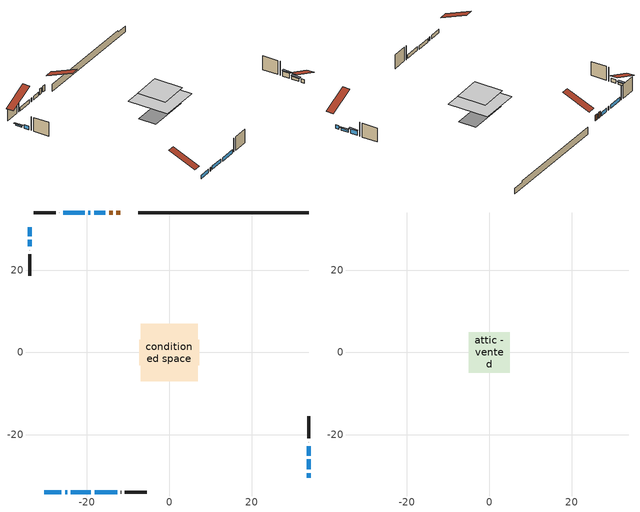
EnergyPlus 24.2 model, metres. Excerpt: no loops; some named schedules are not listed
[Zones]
conditioned space
 floor outside (Floor1 construction): -0.65,-0.65 -0.65,0.65 0.65,0.65 0.65,-0.65 z0.61
 floor adiabatic (AdiabaticFloorConstruction): -6.94,-6.94 -6.94,6.94 6.94,6.94 6.94,-6.94 z3.05
 floor foundation (Slab1 construction): -7.3,-3.04 -7.3,3.04 7.3,3.04 7.3,-3.04 z-1.83
 wall outside (AdiabaticWallConstruction 1): -11.92,33.87 -12.83,33.87 / -13.76,33.87 -14.57,33.87 z0.61:2.64
 wall outside (AdiabaticWallConstruction): 33.87,-30.38 33.87,-29.32 / -15.5,33.87 -18.23,33.87 / -19.15,33.87 -19.61,33.87 / -30.38,-33.87 -26.19,-33.87 / -25.26,-33.87 -24.8,-33.87 / -20.54,33.87 -25.72,33.87 / -23.88,-33.87 -19.07,-33.87 / -18.15,-33.87 -12.66,-33.87 / -33.87,27.32 -33.87,25.8 z0.61:1.83; 33.87,-28.39 33.87,-25.95 z0.61:1.53; 33.87,-25.02 33.87,-22.73 z0.61:2.29; -33.87,30.38 -33.87,28.25 z0.61:1.22
 wall outside (Wall1 construction): -26.65,33.87 -26.69,33.87 / -11.73,-33.87 -11.69,-33.87 / -33.87,24.87 -33.87,24.83 / 33.87,-21.81 33.87,-21.77 z0.61:5.49
 wall outside (Wall2 construction): -27.62,33.87 -32.95,33.87 / -10.76,-33.87 -5.44,-33.87 / -33.87,23.9 -33.87,18.58 / 33.87,-20.84 33.87,-15.51 z0.61:5.49
 wall foundation (FoundationWall1 construction): -7.5,33.87,-1.83 -7.5,33.87,0.61 29.74,33.87,0.61 29.74,33.87,0.08 33.87,33.87,0.08 33.87,33.87,-1.83
 window (WindowConstruction): 33.87,-30.38 33.87,-29.32 z0.61:1.83
 window (WindowConstruction 5): 33.87,-28.39 33.87,-25.95 z0.61:1.52
 window (WindowConstruction 6): 33.87,-25.02 33.87,-22.73 z0.61:2.29
 window (WindowConstruction 7): -15.5,33.87 -18.23,33.87 z0.61:1.83
 window (WindowConstruction 8): -19.15,33.87 -19.61,33.87 z0.61:1.83
 window (WindowConstruction 9): -30.38,-33.87 -26.19,-33.87 z0.61:1.83
 window (WindowConstruction 10): -33.87,30.38 -33.87,28.25 z0.61:1.22
 window (WindowConstruction 11): -25.26,-33.87 -24.8,-33.87 z0.61:1.83
 window (WindowConstruction 1): -20.54,33.87 -25.72,33.87 z0.61:1.83
 window (WindowConstruction 2): -23.88,-33.87 -19.08,-33.87 z0.61:1.83
 window (WindowConstruction 3): -18.15,-33.87 -12.66,-33.87 z0.61:1.83
 window (WindowConstruction 4): -33.87,27.32 -33.87,25.8 z0.61:1.83
 door (Door): -11.92,33.87 -12.83,33.87 z0.61:2.64
 door (Door 1): -13.76,33.87 -14.57,33.87 z0.61:2.64
 ceiling adiabatic (AdiabaticFloorConstruction): 6.94,-6.94 6.94,6.94 -6.94,6.94 -6.94,-6.94 z3.05
attic - vented
 floor to conditioned space (Floor2 construction Reversed): -4.93,-4.93 -4.93,4.93 4.93,4.93 4.93,-4.93 z5.49
 roof outside (Roof1 construction): -11,33.87,5.49 -11,24.41,9.43 -8.43,24.41,9.43 -8.43,33.87,5.49; -31.31,-33.87,5.49 -31.31,-24.41,9.43 -33.87,-24.41,9.43 -33.87,-33.87,5.49; -33.87,31.31,5.49 -24.41,31.31,9.43 -24.41,33.87,9.43 -33.87,33.87,5.49; 33.87,-31.31,5.49 24.41,-31.31,9.43 24.41,-33.87,9.43 33.87,-33.87,5.49
shading: 33.87,-25.65 33.87,-28.69 34.48,-28.69 34.48,-25.65 z1.82; 33.87,-22.44 33.87,-25.32 34.48,-25.32 34.48,-22.44 z2.59; -33.87,27.95 -33.87,30.68 -34.48,30.68 -34.48,27.95 z1.52
[Building]
Building 1: Terrain=Suburbs
[Site:Location]
Vancouver Intl AP_BC: Latitude {deg}=49.19; Longitude {deg}=-123.18; Time Zone {hr}=-8; Elevation {m}=4; Keep Site Location Information=Yes
[Site:GroundTemperature:Shallow]
8.06451, 6.96315, 6.87495, 7.3976, 9.49575, 11.5841, 13.3946, 14.5416, 14.639, 13.7062, 11.9418, 9.91751
[Site:WaterMainsTemperature]
Calculation Method=Schedule; Temperature Schedule=mains temperature schedule
[Material] Roughness=Rough; Thermal Absorptance=0.9
Name | Thickness {m} | Conductivity {W/m-K} | Density {kg/m3} | Specific Heat {J/kg-K} | Solar Absorptance | Visible Absorptance
asphalt or fiberglass shingles | 0.00635 | 0.162714 | 1121.4 | 1465.45 | 0.4 | 0.4
ceiling loosefill ins | 0.254 | 0.0480833 | 16.02 | 1046.75 | 0.7 | 0.7
ceiling stud and cavity | 0.1397 | 0.136788 | 65.682 | 1177.47 | 0.7 | 0.7
concrete 4.0 in. | 0.1016 | 1.803125 | 2242.8 | 837.4 | 0.7 | 0.7
concrete 8.0 in. | 0.2032 | 1.803125 | 2242.8 | 837.4 | 0.7 | 0.7
door material | 0.04445 | 0.188738 | 512.64 | 1214.23 | 0.7 | 0.7
door material 1 | 0.04445 | 0.053851 | 512.64 | 1214.23 | 0.7 | 0.7
exterior vertical ins | 0.0516128 | 0.029427 | 32.04 | 1214.23 | 0.7 | 0.7
floor covering | 0.0127 | 0.0433444 | 54.468 | 1339.84 | 0.6 | 0.6
floor rigid ins | 0.155448 | 0.029427 | 32.04 | 1214.23 | 0.7 | 0.7
floor rigid ins 1; wall rigid ins 1 | 0.512978 | 0.029427 | 32.04 | 1214.23 | 0.7 | 0.7
floor stud and cavity | 0.1397 | 0.184851 | 92.3553 | 1139.71 | 0.7 | 0.7
floor stud and cavity 1 | 0.1397 | 1.75129 | 37.0049 | 1207.88 | 0.7 | 0.7
furniture material conditioned space 1 | 0.1524 | 0.115458 | 640.8 | 1214.23 | 0.6 | 0.6
gypsum board | 0.0127 | 0.160291 | 801 | 837.4 | 0.6 | 0.6
gypsum board 1 | 0.0127 | 0.160291 | 801 | 837.4 | 0.7 | 0.7
osb sheathing 0.5 in. | 0.0127 | 0.115458 | 512.64 | 1214.23 | 0.7 | 0.7
osb sheathing 0.75 in. | 0.01905 | 0.115458 | 512.64 | 1214.23 | 0.7 | 0.7
slab rigid ins | 0.0412942 | 0.029427 | 32.04 | 1214.23 | 0.7 | 0.7
wall rigid ins | 0.051816 | 0.029427 | 32.04 | 1214.23 | 0.7 | 0.7
wall stud and cavity | 0.1397 | 0.215013 | 139.0536 | 1170.24 | 0.7 | 0.7
wall stud and cavity 1 | 0.1397 | 0.163924 | 139.0536 | 1170.24 | 0.7 | 0.7
wall stud and cavity 2 | 0.0889 | 0.380278 | 52.3479 | 1209.89 | 0.7 | 0.7
wall stud and cavity 3 | 0.0889 | 0.391764 | 83.0341 | 1211.67 | 0.7 | 0.7
wood siding | 0.0254 | 0.102417 | 544.68 | 1172.36 | 0.4 | 0.4
wood siding 1; wood siding 2 | 0.0254 | 0.102417 | 544.68 | 1172.36 | 0.7 | 0.7
[WindowMaterial:SimpleGlazingSystem]
Name | U-Factor {W/m2-K} | Solar Heat Gain Coefficient
WindowMaterial | 4.35332 | 0.64
WindowMaterial 1 | 3.23476 | 0.73
WindowMaterial 2 | 3.2552 | 0.73
WindowMaterial 3 | 3.2234 | 0.73
WindowMaterial 4 | 4.158 | 0.66
WindowMaterial 5 | 3.80653 | 0.69
WindowMaterial 6 | 3.80937 | 0.69
WindowMaterial 7 | 3.39431 | 0.72
WindowMaterial 8 | 4.20853 | 0.66
WindowMaterial 9 | 3.472097 | 0.71
[Construction]
AdiabaticFloorConstruction: floor stud and cavity 1, floor rigid ins 1, osb sheathing 0.75 in., floor covering
AdiabaticWallConstruction: wood siding 1, wall rigid ins 1, wall stud and cavity 2, gypsum board
AdiabaticWallConstruction 1: wood siding 2, wall rigid ins 1, wall stud and cavity 2, gypsum board
Door: door material
Door 1: door material 1
Floor1 construction: floor stud and cavity, floor rigid ins, osb sheathing 0.75 in., floor covering
Floor2 construction Reversed: gypsum board, ceiling stud and cavity, ceiling loosefill ins
FoundationWall1 construction: concrete 8.0 in., gypsum board 1
furniture construction conditioned space 1: furniture material conditioned space 1
PartitionWallConstruction: gypsum board, wall stud and cavity 3, gypsum board
Roof1 construction: asphalt or fiberglass shingles
Slab1 construction: slab rigid ins, concrete 4.0 in.
Wall1 construction: wood siding, wall rigid ins, osb sheathing 0.5 in., wall stud and cavity, gypsum board
Wall2 construction: wood siding, wall rigid ins, osb sheathing 0.5 in., wall stud and cavity 1, gypsum board
WindowConstruction; WindowConstruction 10: WindowMaterial
WindowConstruction 1: WindowMaterial 1
WindowConstruction 11; WindowConstruction 8: WindowMaterial 8
WindowConstruction 2: WindowMaterial 2
WindowConstruction 3: WindowMaterial 3
WindowConstruction 4: WindowMaterial 4
WindowConstruction 5: WindowMaterial 5
WindowConstruction 6: WindowMaterial 6
WindowConstruction 7: WindowMaterial 7
WindowConstruction 9: WindowMaterial 9
[Zone] Multiplier=1; Part of Total Floor Area=Yes
Name | Volume {m3}
attic - vented | 61.3155
conditioned space | 827.5
[Space]
Name | Zone | Volume {m3}
attic - vented 1 | attic - vented | 61.3155
conditioned space 1 | conditioned space | 827.5
[ZoneInfiltration:EffectiveLeakageArea]
infil attic - vented 1: Zone or Space=attic - vented 1; Schedule=Always On Discrete; Effective Air Leakage Area {cm2}=4017.1; Stack Coefficient=0.000274281; Wind Coefficient=1.11897e-05
[ZoneMixing]
whole house fan mix: Zone or Space=attic - vented; Schedule=Always On Continuous; Design Flow Rate Calculation Method=Flow/Zone; Design Flow Rate {m3/s}=0; Source Zone or Space=conditioned space
[SurfaceProperty:ExposedFoundationPerimeter]
Slab1: Exposed Perimeter Calculation Method=TotalExposedPerimeter; Total Exposed Perimeter {m}=41.377
[InternalMass] Zone or ZoneList=conditioned space; Space or SpaceList=conditioned space 1
Name | Construction | Surface Area {m2}
furniture mass conditioned space 1 | furniture construction conditioned space 1 | 113.316
partition wall mass | PartitionWallConstruction | 283.29
[Lights]
interior lighting: Zone or ZoneList or Space or SpaceList=conditioned space 1; Schedule=interior lighting schedule; Design Level Calculation Method=LightingLevel; Lighting Level {W}=343.2; Return Air Fraction=0; Fraction Radiant=0.6; Fraction Visible=0.2; Fraction Replaceable=1
[People]
occupants: Zone or ZoneList or Space or SpaceList=conditioned space 1; Number of People Schedule=occupants schedule; Number of People Calculation Method=People; Number of People=3; Fraction Radiant=0.314171; Sensible Heat Fraction=0.56303; Activity Level Schedule=occupants activity schedule; Carbon Dioxide Generation Rate {m3/s-W}=0; Enable ASHRAE 55 Comfort Warnings=No; Mean Radiant Temperature Calculation Type=EnclosureAveraged
[ElectricEquipment] Zone or ZoneList or Space or SpaceList=conditioned space 1; Design Level Calculation Method=EquipmentLevel
Name | Schedule | Design Level {W} | Fraction Latent | Fraction Radiant | Fraction Lost
clothes dryer | clothes dryer schedule | 140.772 | 0.015 | 0.081 | 0.85
clothes washer | clothes washer schedule | 32.1985 | 0.03 | 0.162 | 0.7
cooking range | cooking range schedule | 215.147 | 0.08 | 0.432 | 0.2
dishwasher | dishwasher schedule | 66.8632 | 0.3 | 0.18 | 0.4
fridge | fridge schedule | 72.9452 | 0 | 0.6 | 0
mech vent bath fan 0 | mech vent bath fan 0 schedule | 25.1 | 0 | 0 | 1
mech vent bath fan 1 | mech vent bath fan 1 schedule | 25.1 | 0 | 0 | 1
mech vent house fan | mech vent house fan schedule | 0 | 0 | 0 | 1
mech vent house fan cfis | mech vent house fan cfis schedule | 0 | 0 | 0 | 0
mech vent range fan 0 | mech vent range fan 0 schedule | 57 | 0 | 0 | 1
misc plug loads | misc plug loads schedule | 494.7 | 0.045 | 0.513 | 0.1
whole house fan | Always On Discrete | 0 | 0 | 0 | 1
[OtherEquipment] Zone or ZoneList or Space or SpaceList=conditioned space 1; Design Level Calculation Method=EquipmentLevel
Name | Fuel Type | Schedule | Design Level {W} | Fraction Latent | Fraction Radiant | Fraction Lost
clothes dryer 1 | Electricity | clothes dryer schedule | 0 | 0.015 | 0.081 | 0.85
cooking range 1 | Electricity | cooking range schedule | 0 | 0.08 | 0.432 | 0.2
general water use latent | None | general water use schedule | 62.594 | 1 | 0 | 0
general water use sensible | None | general water use schedule | -61.6891 | 0 | 0.6 | 0
mech vent house fan latent load | None | Always On Discrete | 0 | 1 | 0 | 0
mech vent house fan sensible load | None | Always On Discrete | 0 | 0 | 0 | 0
water heater energy adjustment1 | NaturalGas | Always On Discrete | 0.01 | 0 | 0 | 1
[ZoneInfiltration:DesignFlowRate] Zone or ZoneList or Space or SpaceList=conditioned space 1; Schedule=Always On Discrete; Design Flow Rate Calculation Method=Flow/Zone; Design Flow Rate {m3/s}=0
infil flow; natural vent flow; whole house fan flow
[Foundation:Kiva]
Foundation Kiva 1: Initial Indoor Air Temperature {C}=18; Wall Height Above Grade {m}=0.609996; Wall Depth Below Slab {m}=0.2032; Custom Block Material Name 1=exterior vertical ins; Custom Block Depth 1 {m}=2.43998; Custom Block X Position 1 {m}=0.2159; Custom Block Z Position 1 {m}=0
[Foundation:Kiva:Settings]
Soil Conductivity {W/m-K}=0.849921; Soil Density {kg/m3}=1842.3; Soil Specific Heat {J/kg-K}=418.7; Ground Solar Absorptivity=0.9; Ground Thermal Absorptivity=0.9; Ground Surface Roughness {m}=0.03; Far-Field Width {m}=40; Deep-Ground Boundary Condition=ZeroFlux; Deep-Ground Depth {m}=40; Minimum Cell Dimension {m}=0.2; Maximum Cell Growth Coefficient=3; Simulation Timestep=Timestep
[Exterior:Lights]
exterior lighting: Schedule=exterior lighting schedule; Design Level {W}=75.6
[EnergyManagementSystem:GlobalVariable]
infil_program_Qfan
infil_program_Qinf
natural_vent_program_Qnv
natural_vent_program_Qwhf
[EnergyManagementSystem:Sensor]
Name | Output:Variable or Output:Meter Index Key | Output:Variable or Output:Meter
airflow_gain | infil flow | Infiltration Sensible Heat Gain Energy
airflow_gain_1 | natural vent flow | Infiltration Sensible Heat Gain Energy
airflow_gain_2 | whole house fan flow | Infiltration Sensible Heat Gain Energy
airflow_loss | infil flow | Infiltration Sensible Heat Loss Energy
airflow_loss_1 | natural vent flow | Infiltration Sensible Heat Loss Energy
airflow_loss_2 | whole house fan flow | Infiltration Sensible Heat Loss Energy
clg_load_cond |  | Cooling:EnergyTransfer:Zone:CONDITIONED SPACE
clg_sp_s; clg_sp_s_1 | cooling setpoint | Schedule Value
clothes_dryer_exhaust_0_sch_s | clothes dryer exhaust 0 schedule | Schedule Value
cool_season | cooling season schedule | Schedule Value
htg_load_cond |  | Heating:EnergyTransfer:Zone:CONDITIONED SPACE
htg_sp_s; htg_sp_s_1 | heating setpoint | Schedule Value
ig_ee_conv | clothes dryer | Electric Equipment Convective Heating Energy
ig_ee_conv_2 | cooking range | Electric Equipment Convective Heating Energy
ig_ee_conv_4 | fridge | Electric Equipment Convective Heating Energy
ig_ee_conv_5 | misc plug loads | Electric Equipment Convective Heating Energy
ig_ee_conv_6 | whole house fan | Electric Equipment Convective Heating Energy
ig_ee_rad | clothes dryer | Electric Equipment Radiant Heating Energy
ig_ee_rad_2 | cooking range | Electric Equipment Radiant Heating Energy
ig_ee_rad_4 | fridge | Electric Equipment Radiant Heating Energy
ig_ee_rad_5 | misc plug loads | Electric Equipment Radiant Heating Energy
ig_ee_rad_6 | whole house fan | Electric Equipment Radiant Heating Energy
ig_lgt_conv | interior lighting | Lights Convective Heating Energy
ig_lgt_rad | interior lighting | Lights Radiant Heating Energy
ig_lgt_vis | interior lighting | Lights Visible Radiation Heating Energy
ig_oe_conv | clothes dryer 1 | Other Equipment Convective Heating Energy
ig_oe_conv_1 | cooking range 1 | Other Equipment Convective Heating Energy
ig_oe_conv_2 | general water use latent | Other Equipment Convective Heating Energy
ig_oe_conv_3 | general water use sensible | Other Equipment Convective Heating Energy
ig_oe_conv_4 | water heater energy adjustment1 | Other Equipment Convective Heating Energy
ig_oe_rad | clothes dryer 1 | Other Equipment Radiant Heating Energy
ig_oe_rad_1 | cooking range 1 | Other Equipment Radiant Heating Energy
ig_oe_rad_2 | general water use latent | Other Equipment Radiant Heating Energy
ig_oe_rad_3 | general water use sensible | Other Equipment Radiant Heating Energy
ig_oe_rad_4 | water heater energy adjustment1 | Other Equipment Radiant Heating Energy
ig_ppl_conv | occupants | People Convective Heating Energy
ig_ppl_rad | occupants | People Radiant Heating Energy
im_conv | furniture mass conditioned space 1 | Surface Inside Face Convection Heat Gain Energy
im_conv_1 | partition wall mass | Surface Inside Face Convection Heat Gain Energy
im_ig | furniture mass conditioned space 1 | Surface Inside Face Internal Gains Radiation Heat Gain Energy
im_ig_1 | partition wall mass | Surface Inside Face Internal Gains Radiation Heat Gain Energy
im_lgt | furniture mass conditioned space 1 | Surface Inside Face Lights Radiation Heat Gain Energy
im_lgt_1 | partition wall mass | Surface Inside Face Lights Radiation Heat Gain Energy
im_sol | furniture mass conditioned space 1 | Surface Inside Face Solar Radiation Heat Gain Energy
im_sol_1 | partition wall mass | Surface Inside Face Solar Radiation Heat Gain Energy
im_surf | furniture mass conditioned space 1 | Surface Inside Face Net Surface Thermal Radiation Heat Gain Energy
im_surf_1 | partition wall mass | Surface Inside Face Net Surface Thermal Radiation Heat Gain Energy
mech_vent_bath_fan_0_sch_s | mech vent bath fan 0 schedule | Schedule Value
mech_vent_bath_fan_1_sch_s | mech vent bath fan 1 schedule | Schedule Value
mech_vent_range_fan_0_sch_s | mech vent range fan 0 schedule | Schedule Value
mv_conv | mech vent bath fan 0 | Electric Equipment Convective Heating Energy
mv_conv_1 | mech vent bath fan 1 | Electric Equipment Convective Heating Energy
mv_conv_2 | mech vent house fan | Electric Equipment Convective Heating Energy
mv_conv_3 | mech vent house fan cfis | Electric Equipment Convective Heating Energy
mv_conv_4 | mech vent range fan 0 | Electric Equipment Convective Heating Energy
mv_conv_5 | mech vent house fan latent load | Other Equipment Convective Heating Energy
mv_conv_6 | mech vent house fan sensible load | Other Equipment Convective Heating Energy
mv_rad | mech vent bath fan 0 | Electric Equipment Radiant Heating Energy
mv_rad_1 | mech vent bath fan 1 | Electric Equipment Radiant Heating Energy
mv_rad_2 | mech vent house fan | Electric Equipment Radiant Heating Energy
mv_rad_3 | mech vent house fan cfis | Electric Equipment Radiant Heating Energy
mv_rad_4 | mech vent range fan 0 | Electric Equipment Radiant Heating Energy
mv_rad_5 | mech vent house fan latent load | Other Equipment Radiant Heating Energy
mv_rad_6 | mech vent house fan sensible load | Other Equipment Radiant Heating Energy
natural_vent_s | natural vent schedule | Schedule Value
out_pb_s |  | Site Outdoor Air Barometric Pressure
out_wt_s |  | Site Outdoor Air Humidity Ratio
site_vw_s |  | Site Wind Speed
ss_back_out | Window1 | Surface Window Shortwave from Zone Back Out Window Heat Transfer Rate
ss_back_out_1 | Window10 | Surface Window Shortwave from Zone Back Out Window Heat Transfer Rate
ss_back_out_10 | Window6 | Surface Window Shortwave from Zone Back Out Window Heat Transfer Rate
ss_back_out_11 | Window7 | Surface Window Shortwave from Zone Back Out Window Heat Transfer Rate
ss_back_out_2 | Window12 | Surface Window Shortwave from Zone Back Out Window Heat Transfer Rate
ss_back_out_3 | Window15 | Surface Window Shortwave from Zone Back Out Window Heat Transfer Rate
ss_back_out_4 | Window16 | Surface Window Shortwave from Zone Back Out Window Heat Transfer Rate
ss_back_out_5 | Window17 | Surface Window Shortwave from Zone Back Out Window Heat Transfer Rate
ss_back_out_6 | Window19 | Surface Window Shortwave from Zone Back Out Window Heat Transfer Rate
ss_back_out_7 | Window22 | Surface Window Shortwave from Zone Back Out Window Heat Transfer Rate
ss_back_out_8 | Window4 | Surface Window Shortwave from Zone Back Out Window Heat Transfer Rate
ss_back_out_9 | Window5 | Surface Window Shortwave from Zone Back Out Window Heat Transfer Rate
ss_conv | Door1 | Surface Inside Face Convection Heat Gain Energy
ss_conv_1 | Door2 | Surface Inside Face Convection Heat Gain Energy
ss_conv_10 | Window4 | Surface Inside Face Convection Heat Gain Energy
ss_conv_11 | Window5 | Surface Inside Face Convection Heat Gain Energy
ss_conv_12 | Window6 | Surface Inside Face Convection Heat Gain Energy
ss_conv_13 | Window7 | Surface Inside Face Convection Heat Gain Energy
ss_conv_2 | Window1 | Surface Inside Face Convection Heat Gain Energy
ss_conv_3 | Window10 | Surface Inside Face Convection Heat Gain Energy
ss_conv_4 | Window12 | Surface Inside Face Convection Heat Gain Energy
ss_conv_5 | Window15 | Surface Inside Face Convection Heat Gain Energy
ss_conv_6 | Window16 | Surface Inside Face Convection Heat Gain Energy
ss_conv_7 | Window17 | Surface Inside Face Convection Heat Gain Energy
ss_conv_8 | Window19 | Surface Inside Face Convection Heat Gain Energy
ss_conv_9 | Window22 | Surface Inside Face Convection Heat Gain Energy
ss_ig | Door1 | Surface Inside Face Internal Gains Radiation Heat Gain Energy
ss_ig_1 | Door2 | Surface Inside Face Internal Gains Radiation Heat Gain Energy
ss_ig_10 | Window4 | Surface Inside Face Internal Gains Radiation Heat Gain Energy
ss_ig_11 | Window5 | Surface Inside Face Internal Gains Radiation Heat Gain Energy
ss_ig_12 | Window6 | Surface Inside Face Internal Gains Radiation Heat Gain Energy
ss_ig_13 | Window7 | Surface Inside Face Internal Gains Radiation Heat Gain Energy
ss_ig_2 | Window1 | Surface Inside Face Internal Gains Radiation Heat Gain Energy
ss_ig_3 | Window10 | Surface Inside Face Internal Gains Radiation Heat Gain Energy
ss_ig_4 | Window12 | Surface Inside Face Internal Gains Radiation Heat Gain Energy
ss_ig_5 | Window15 | Surface Inside Face Internal Gains Radiation Heat Gain Energy
ss_ig_6 | Window16 | Surface Inside Face Internal Gains Radiation Heat Gain Energy
ss_ig_7 | Window17 | Surface Inside Face Internal Gains Radiation Heat Gain Energy
ss_ig_8 | Window19 | Surface Inside Face Internal Gains Radiation Heat Gain Energy
ss_ig_9 | Window22 | Surface Inside Face Internal Gains Radiation Heat Gain Energy
ss_lgt | Door1 | Surface Inside Face Lights Radiation Heat Gain Energy
ss_lgt_1 | Door2 | Surface Inside Face Lights Radiation Heat Gain Energy
ss_sol | Door1 | Surface Inside Face Solar Radiation Heat Gain Energy
ss_sol_1 | Door2 | Surface Inside Face Solar Radiation Heat Gain Energy
ss_surf | Door1 | Surface Inside Face Net Surface Thermal Radiation Heat Gain Energy
ss_surf_1 | Door2 | Surface Inside Face Net Surface Thermal Radiation Heat Gain Energy
ss_surf_10 | Window4 | Surface Inside Face Net Surface Thermal Radiation Heat Gain Energy
ss_surf_11 | Window5 | Surface Inside Face Net Surface Thermal Radiation Heat Gain Energy
ss_surf_12 | Window6 | Surface Inside Face Net Surface Thermal Radiation Heat Gain Energy
ss_surf_13 | Window7 | Surface Inside Face Net Surface Thermal Radiation Heat Gain Energy
ss_surf_2 | Window1 | Surface Inside Face Net Surface Thermal Radiation Heat Gain Energy
ss_surf_3 | Window10 | Surface Inside Face Net Surface Thermal Radiation Heat Gain Energy
ss_surf_4 | Window12 | Surface Inside Face Net Surface Thermal Radiation Heat Gain Energy
ss_surf_5 | Window15 | Surface Inside Face Net Surface Thermal Radiation Heat Gain Energy
ss_surf_6 | Window16 | Surface Inside Face Net Surface Thermal Radiation Heat Gain Energy
ss_surf_7 | Window17 | Surface Inside Face Net Surface Thermal Radiation Heat Gain Energy
ss_surf_8 | Window19 | Surface Inside Face Net Surface Thermal Radiation Heat Gain Energy
ss_surf_9 | Window22 | Surface Inside Face Net Surface Thermal Radiation Heat Gain Energy
ss_trans_in | Window1 | Surface Window Transmitted Solar Radiation Rate
ss_trans_in_1 | Window10 | Surface Window Transmitted Solar Radiation Rate
ss_trans_in_10 | Window6 | Surface Window Transmitted Solar Radiation Rate
ss_trans_in_11 | Window7 | Surface Window Transmitted Solar Radiation Rate
ss_trans_in_2 | Window12 | Surface Window Transmitted Solar Radiation Rate
ss_trans_in_3 | Window15 | Surface Window Transmitted Solar Radiation Rate
ss_trans_in_4 | Window16 | Surface Window Transmitted Solar Radiation Rate
ss_trans_in_5 | Window17 | Surface Window Transmitted Solar Radiation Rate
ss_trans_in_6 | Window19 | Surface Window Transmitted Solar Radiation Rate
ss_trans_in_7 | Window22 | Surface Window Transmitted Solar Radiation Rate
ss_trans_in_8 | Window4 | Surface Window Transmitted Solar Radiation Rate
ss_trans_in_9 | Window5 | Surface Window Transmitted Solar Radiation Rate
ss_trans_out | Window1 | Surface Inside Face Initial Transmitted Diffuse Transmitted Out Window Solar Radiation Rate
ss_trans_out_1 | Window10 | Surface Inside Face Initial Transmitted Diffuse Transmitted Out Window Solar Radiation Rate
ss_trans_out_10 | Window6 | Surface Inside Face Initial Transmitted Diffuse Transmitted Out Window Solar Radiation Rate
ss_trans_out_11 | Window7 | Surface Inside Face Initial Transmitted Diffuse Transmitted Out Window Solar Radiation Rate
ss_trans_out_2 | Window12 | Surface Inside Face Initial Transmitted Diffuse Transmitted Out Window Solar Radiation Rate
ss_trans_out_3 | Window15 | Surface Inside Face Initial Transmitted Diffuse Transmitted Out Window Solar Radiation Rate
ss_trans_out_4 | Window16 | Surface Inside Face Initial Transmitted Diffuse Transmitted Out Window Solar Radiation Rate
ss_trans_out_5 | Window17 | Surface Inside Face Initial Transmitted Diffuse Transmitted Out Window Solar Radiation Rate
ss_trans_out_6 | Window19 | Surface Inside Face Initial Transmitted Diffuse Transmitted Out Window Solar Radiation Rate
ss_trans_out_7 | Window22 | Surface Inside Face Initial Transmitted Diffuse Transmitted Out Window Solar Radiation Rate
ss_trans_out_8 | Window4 | Surface Inside Face Initial Transmitted Diffuse Transmitted Out Window Solar Radiation Rate
ss_trans_out_9 | Window5 | Surface Inside Face Initial Transmitted Diffuse Transmitted Out Window Solar Radiation Rate
s_conv | Floor1 | Surface Inside Face Convection Heat Gain Energy
s_conv_1 | Floor2 | Surface Inside Face Convection Heat Gain Energy
s_conv_10 | Wall2:0 | Surface Inside Face Convection Heat Gain Energy
s_conv_11 | Wall2:180 | Surface Inside Face Convection Heat Gain Energy
s_conv_12 | Wall2:270 | Surface Inside Face Convection Heat Gain Energy
s_conv_13 | Wall2:90 | Surface Inside Face Convection Heat Gain Energy
s_conv_2 | FoundationWall1 | Surface Inside Face Convection Heat Gain Energy
s_conv_3 | inferred conditioned ceiling | Surface Inside Face Convection Heat Gain Energy
s_conv_4 | inferred conditioned floor | Surface Inside Face Convection Heat Gain Energy
s_conv_5 | Slab1 | Surface Inside Face Convection Heat Gain Energy
s_conv_6 | Wall1:0 | Surface Inside Face Convection Heat Gain Energy
s_conv_7 | Wall1:180 | Surface Inside Face Convection Heat Gain Energy
s_conv_8 | Wall1:270 | Surface Inside Face Convection Heat Gain Energy
s_conv_9 | Wall1:90 | Surface Inside Face Convection Heat Gain Energy
s_ig | Floor1 | Surface Inside Face Internal Gains Radiation Heat Gain Energy
s_ig_1 | Floor2 | Surface Inside Face Internal Gains Radiation Heat Gain Energy
s_ig_10 | Wall2:0 | Surface Inside Face Internal Gains Radiation Heat Gain Energy
s_ig_11 | Wall2:180 | Surface Inside Face Internal Gains Radiation Heat Gain Energy
